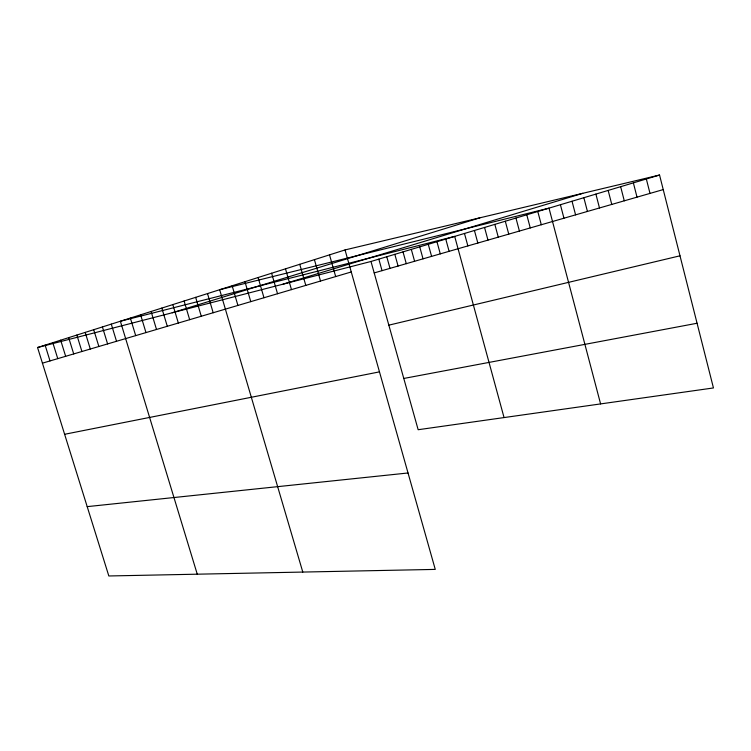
<?xml version="1.0" encoding="UTF-8"?>
<svg xmlns="http://www.w3.org/2000/svg" width="751" height="751" viewBox="0 0 751 751"><rect width="100%" height="100%" fill="white"/><g stroke="black" fill="none" stroke-linecap="round" stroke-linejoin="round"><path stroke-width="1.13" d="M37.55 347.525L345.038 249.933L659.547 175.03L713.45 387.948L418.157 429.722L370.985 261.47L37.55 347.525L108.829 575.97L435.261 569.399L345.038 249.933M172.223 312.763L479.945 217.799M283.071 284.16L582.767 193.317M370.985 261.47L659.547 175.03M42.431 363.165L351.261 271.965M374.195 272.923L663.236 189.59M388.84 325.155L680.002 255.809M64.624 434.285L379.48 371.867M403.785 378.457L697.069 323.249M87.2 506.634L408.028 472.98M60.662 340.184L65.656 356.303M52.805 342.681L57.761 358.64M45.107 345.122L50.017 360.921M76.855 335.049L81.925 351.506M68.679 337.64L73.711 353.928M93.715 329.698L98.869 346.502M85.201 332.402L90.308 349.027M111.289 324.122L116.527 341.283M102.408 326.938L107.6 343.92M130.364 318.067L135.687 335.622M197.26 574.186L120.367 321.24L454.693 236.396L504.052 417.565M151.092 311.487L156.508 329.473M140.606 314.819L145.976 332.59M172.833 304.587L178.344 323.033M161.831 308.079L167.295 326.291M184.108 301.01L189.665 319.682M207.511 293.575L213.181 312.745M195.664 297.34L201.277 316.255M232.143 285.765L237.917 305.441M302.794 572.065L219.667 289.717L549 208.149L600.593 403.907M244.948 281.7L250.778 301.639M258.1 277.523L263.976 297.743M285.483 268.83L291.472 289.623M271.609 273.233L277.541 293.735M299.752 264.305L305.798 285.389M314.416 259.649L320.527 281.043M329.511 254.861L335.678 276.565M386.765 256.739L390.013 268.37M378.823 259.123L382.043 270.66M403.015 251.876L406.282 263.676M394.829 254.326L398.086 266.042M419.734 246.863L423.038 258.842M411.313 249.388L414.599 261.273M436.951 241.709L440.283 253.876M428.277 244.31L431.6 256.373M445.756 239.071L449.107 251.332M474.435 230.482L477.833 243.042M464.475 233.458L467.864 245.924M494.843 224.371L498.27 237.147M484.555 227.45L487.972 240.123M515.946 218.043L519.42 231.055M505.301 221.235L508.756 234.124M537.791 211.5L541.302 224.746M526.78 214.805L530.262 227.929M572.027 201.249L575.585 214.861M560.415 204.723L563.954 218.212M595.89 194.096L599.486 207.971M583.856 197.71L587.432 211.444M608.16 190.425L611.765 204.432M633.375 182.878L637.017 197.147M620.645 186.689L624.278 200.817M646.339 178.991L650 193.401"/></g></svg>
